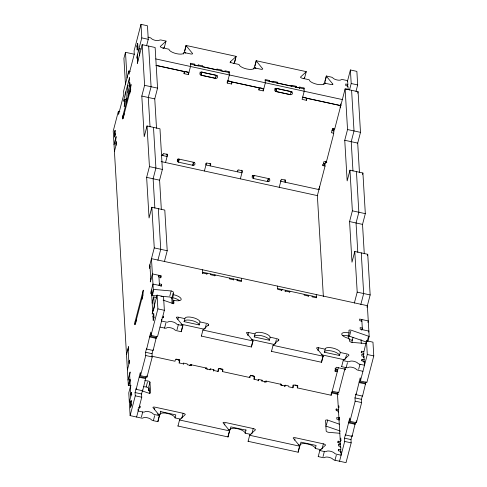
<?xml version="1.0" encoding="UTF-8"?>
<svg xmlns="http://www.w3.org/2000/svg" width="487" height="487" viewBox="0 0 487 487"><rect width="100%" height="100%" fill="white"/><g stroke="black" fill="none" stroke-linecap="round" stroke-linejoin="round"><path stroke-width="0.73" d="M340.437 451.899C341.028 450.84 340.918 443.785 340.163 447.291M134.388 54.246L125.488 52.31L123.911 58.349L125.445 84.093M119.814 111.59L118.371 111.28L113.221 131.082L128.331 385.345A2.222 0.779 14.6 0 0 128.945 385.448L131.1 385.637M130.285 71.315L128.848 71.005L123.613 91.142L123.801 94.393L118.566 114.53L118.371 111.28M146.569 45.815L148.261 39.313L147.458 25.762L140.98 24.35L134.083 50.867L134.278 54.118L129.043 74.255L128.848 71.005M114.329 133.481L115.115 130.461M136.957 46.49L137.681 43.343L136.932 46.326L137.182 50.058L137.912 47.251L137.718 43.428M115.316 133.846L114.573 136.987L115.303 134.181L115.072 130.273L114.323 133.255L114.53 136.865L114.5 136.305M137.157 49.881L137.943 46.855M126.577 99.817L124.422 99.348L123.899 101.363L123.801 99.738L129.56 77.585L129.134 81.226L129.341 84.744L129.865 82.735L129.962 84.361L127.868 92.414M114.031 144.633L116.125 136.573L115.693 140.213M140.98 24.35L141.784 37.901L136.896 56.693L136.993 58.318L137.517 56.309M126.297 98.453L124.203 106.513L124.629 102.873L124.422 99.348M115.906 143.738L116.43 141.723L116.527 143.348L114.433 151.408M137.73 59.828L137.297 63.468L142.186 44.676L155.14 47.495L157.557 88.141L154.763 98.885L156.51 128.239M123.114 117.014L122.59 119.029L122.493 117.404L131.052 84.513L130.619 88.147M123.162 117.842L130.668 88.975M161.337 209.538L159.596 180.178L162.384 169.439L159.973 128.793L147.019 125.969L144.225 136.707L141.808 96.061L144.602 85.322L142.186 44.676M162.926 48.645L164.35 47.342L166 41.085L161.447 40.092A2.222 0.779 14.6 0 0 159.444 40.196A4.444 1.558 14.6 0 1 155.438 40.391A4.444 1.558 14.6 0 1 151.299 38.418A2.222 0.779 14.6 0 0 149.235 37.432L147.932 37.152M164.369 261.677L167.218 250.732L164.801 210.086L151.847 207.267L149.052 218.006L146.642 177.359L149.436 166.615L147.019 125.969M183.636 54.014L184.025 52.505L190.502 53.917A2.222 0.779 14.6 0 0 192.615 53.57L186.144 45.705A2.222 0.779 14.6 0 1 186.04 45.455L236.128 56.364L234.557 62.409A2.222 0.779 14.6 0 1 234.478 62.622L233.535 63.487M186.04 45.455L184.47 51.494A2.222 0.779 14.6 0 0 184.573 51.744L185.784 53.223M184.835 50.739L186.144 45.705M190.502 66.488L188.396 74.602L184.074 73.659L184.603 71.644L155.925 65.398M165.525 162.536L167.619 154.482L163.303 153.539L162.78 155.554L162.707 154.336M194.258 65.611L194.63 64.174L190.314 63.237L190.49 66.549M197.965 65.964L198.227 64.96L202.543 65.897L202.592 66.713L216.989 69.848L216.94 69.032L221.256 69.976L221.305 70.792L224.903 71.571L224.854 70.761L229.17 71.699L229.353 75.01M126.504 354.646L128.598 346.586L128.172 350.226M151.847 207.267L154.263 247.913L149.375 266.706L149.472 268.331L149.996 266.322M135.337 322.692L134.814 324.707L134.716 323.082L143.269 290.185L142.843 293.825M135.38 323.52L142.886 294.653M177.938 160.515L178.388 158.786M202.282 66.908L202.543 65.897M177.925 161.556L178.4 159.742A1.668 1.552 -3.4 0 1 177.371 159.048M179.332 159.164L178.546 162.183L192.937 165.318A1.668 1.552 -3.4 0 0 194.952 164.162A1.668 1.552 -3.4 0 0 193.723 162.293L179.332 159.164A1.668 1.552 -3.4 0 0 177.317 160.32A1.668 1.552 -3.4 0 0 178.546 162.183L178.4 159.742M201.953 72.173L216.344 75.308L215.558 78.328L201.168 75.193L201.922 71.686M128.885 362.218L129.408 360.203L129.505 361.829L127.411 369.889M150.708 278.308L150.282 281.949L152.376 273.895L161.008 275.776L161.106 277.401L158.951 276.933M157.891 260.265L160.74 249.326L158.324 208.673M128.014 380.049L130.108 371.995L129.682 375.635M151.506 291.725L150.982 293.74L150.885 292.115L152.979 284.055L161.617 285.936L161.52 284.311L159.359 283.842L158.987 285.279M128.331 385.345L129.901 379.306A2.222 0.779 14.6 0 0 130.212 379.367M367.874 341.424L369.183 336.389L367.362 305.69L151.469 258.652L153.295 289.357L151.725 295.396A2.222 0.779 14.6 0 0 152.34 295.499L156.65 295.871M129.207 384.438L130.327 380.128M152.34 295.499L153.649 290.465M158.47 276.768L158.853 275.307L159.456 285.467M156.863 297.941L154.361 297.07A2.222 0.779 14.6 0 0 153.74 296.9L152.169 302.944A2.222 0.779 14.6 0 1 152.638 303.066M160.448 277.937L161.008 275.776M152.62 310.493L152.194 314.127L154.288 306.073M129.323 402.067L131.417 394.013L131.32 392.382L130.796 394.397L131.88 394.634M154.276 305.879L157.07 295.14L163.547 296.553L164.363 310.292L157.465 336.809L150.988 335.397L150.793 332.146L146.654 349.069L153.131 350.482L156.577 336.243M130.388 403.79L131.137 400.649L130.406 403.455L130.638 407.357L131.38 404.38L131.173 400.764M152.997 316.86L153.74 313.719L153.009 316.526L153.247 320.434L153.989 317.451L153.782 313.835M160.96 286.472L161.52 284.311M193.723 162.299L192.937 165.318L192.864 164.101M130.589 407.175L131.374 404.155M153.198 320.245L153.983 317.226M179.612 419.782L177.968 426.04L228.05 436.949L229.62 430.91L179.539 419.995A2.222 0.779 14.6 0 1 179.612 419.782L185.303 414.565A2.222 0.779 14.6 0 0 183.1 413.28L155.03 407.169A2.222 0.779 14.6 0 0 152.924 407.509L159.389 415.374A2.222 0.779 14.6 0 1 159.493 415.63L157.922 421.669L153.368 420.677A2.222 0.779 14.6 0 1 151.305 419.697A4.444 1.558 14.6 0 0 147.165 417.724A4.444 1.558 14.6 0 0 143.16 417.919A2.222 0.779 14.6 0 1 141.157 418.016L130.126 415.618L135.276 395.815L135.082 392.559L136.135 388.535L136.177 389.344L142.654 390.757L146.1 376.518M136.177 389.344L140.323 372.421L140.518 375.672L146.989 377.084L152.23 356.947L152.035 353.696L153.082 349.666M140.518 375.672L145.753 355.534L145.558 352.284L146.605 348.26L146.654 349.069M150.988 335.397L157.885 308.886L157.07 295.14M220.995 70.98L221.256 69.976M136.603 417.024L141.754 397.222L141.559 393.971L142.606 389.947L142.654 390.757M139.452 408.191L140.013 406.036L140.11 407.662L138.667 407.345M163.029 317.524L163.407 316.087L163.504 317.713L162.061 317.396M230.095 62.805L230.357 61.794L236.049 56.577A2.222 0.779 14.6 0 0 236.128 56.364M149.521 390.903A7.78 2.727 14.6 0 0 148.535 390.665L148.389 388.224A2.222 0.779 14.6 0 0 146.179 386.94L147.494 381.905M169.835 295.986L171.144 290.952L153.91 289.455A2.222 0.779 14.6 0 1 153.295 289.357M228.799 73.141L229.17 71.699M204.388 171.004L206.482 162.95L210.798 163.888L210.274 165.903L210.128 163.462M265.348 82.79L263.236 90.905L258.92 89.967L259.443 87.952L232.098 81.993L231.575 84.008L227.252 83.07L229.365 74.949M148.651 387.22L149.959 382.185A2.222 0.779 14.6 0 0 147.756 380.901L144.882 380.651M172.1 303.559L171.783 298.275L173.092 293.241M141.419 417.012L142.728 411.978A2.222 0.779 14.6 0 0 144.73 411.88A4.444 1.558 14.6 0 1 148.736 411.679A4.444 1.558 14.6 0 1 152.875 413.652A2.222 0.779 14.6 0 0 154.939 414.638L159.493 415.63M159.998 327.075L164.551 328.068L165.86 323.033M148.535 390.665L149.32 387.646L149.655 393.338M173.5 294.672A7.78 2.727 14.6 0 1 181.225 299.164A7.78 2.727 14.6 0 1 173.835 300.363L173.049 303.383L172.715 297.697L173.5 294.672L173.354 292.237A2.222 0.779 14.6 0 0 171.144 290.952M234.478 62.622L235.787 57.582M173.719 303.809L173.835 300.363M154.397 409.616L154.769 408.173M177.865 319.375L178.425 317.22L184.902 318.632A7.78 2.727 14.6 0 1 192.292 317.433A7.78 2.727 14.6 0 1 200.017 321.919L206.494 323.331A2.222 0.779 14.6 0 1 208.698 324.616L208.436 325.62M153.368 420.677L154.677 415.642M177.025 329.723L178.333 324.689A2.222 0.779 14.6 0 1 176.27 323.703A4.444 1.558 14.6 0 0 172.13 321.73A4.444 1.558 14.6 0 0 168.125 321.931A2.222 0.779 14.6 0 1 166.122 322.029L161.568 321.036L161.459 319.137M159.127 416.385L157.818 421.419A2.222 0.779 14.6 0 1 157.922 421.669M181.474 330.46L182.783 325.426L176.312 317.561A2.222 0.779 14.6 0 1 178.425 317.22M164.551 328.068A2.222 0.779 14.6 0 0 166.554 327.97A4.444 1.558 14.6 0 1 170.56 327.775A4.444 1.558 14.6 0 1 174.699 329.742A2.222 0.779 14.6 0 0 176.763 330.728L181.316 331.72L182.887 325.681A2.222 0.779 14.6 0 0 182.783 325.426M157.35 414.053L159.937 414.62L160.722 411.6A7.78 2.727 14.6 0 1 160.801 411.156M200.017 321.919L199.232 324.945L184.116 321.651L184.902 318.632M253.843 68.99L254.153 67.784L260.63 69.191A2.222 0.779 14.6 0 0 262.743 68.85L256.272 60.985A2.222 0.779 14.6 0 1 256.168 60.729L306.256 71.644L304.606 77.896L303.663 78.766M256.168 60.729L254.598 66.774A2.222 0.779 14.6 0 0 254.701 67.023L255.918 68.503M254.963 66.019L256.272 60.985M178.912 360.739L179.173 359.735L176.331 359.114M179.076 363.089L179.837 360.161L175.521 359.217L174.997 361.232L151.469 356.107M202.33 273.688L202.708 272.221L241.57 280.689M183.374 364.118L183.636 363.113L187.233 363.899L187.282 364.708L191.598 365.652L191.519 364.349M206.768 274.169L207.03 273.164L207.072 273.974L202.756 273.037L202.562 269.786M180.087 419.009L175.052 417.913L175.837 414.894L160.722 411.6M190.88 364.416L190.618 365.42A1.668 1.552 -3.4 0 1 190.052 365.183M214.682 275.898L214.944 274.887L214.992 275.703L210.676 274.759L210.627 273.95M240.365 178.845L242.465 170.785L238.143 169.847L237.619 171.862L237.546 170.639M278.564 340.9L278.826 339.896A2.222 0.779 14.6 0 0 276.622 338.611L270.145 337.199A7.78 2.727 14.6 0 0 262.42 332.706A7.78 2.727 14.6 0 0 255.03 333.905L248.553 332.499A2.222 0.779 14.6 0 0 246.446 332.84L252.911 340.705A2.222 0.779 14.6 0 1 253.015 340.961L251.444 347L201.356 336.085L202.933 330.046A2.222 0.779 14.6 0 1 203.006 329.833L208.698 324.616M269.098 81.919L269.469 80.483L265.153 79.539L265.33 82.851M181.791 418.315L183.1 413.28M205.106 328.652L206.232 324.342M277.012 83.642L277.389 82.206L273.073 81.262L273.116 82.078L269.518 81.292L269.469 80.483M254.171 175.466L253.386 178.486L267.777 181.621A1.668 1.552 -3.4 0 0 269.792 180.464A1.668 1.552 -3.4 0 0 268.568 178.601L254.171 175.466A1.668 1.552 -3.4 0 0 252.163 176.623A1.668 1.552 -3.4 0 0 253.386 178.486L253.24 176.05A1.668 1.552 -3.4 0 1 252.211 175.357M276.007 91.495L276.799 88.476L291.189 91.611L290.404 94.636L275.995 91.556A1.668 1.552 -3.4 0 1 274.765 89.693A1.668 1.552 -3.4 0 1 276.78 88.537L291.171 91.672A1.668 1.552 -3.4 0 1 292.401 93.534A1.668 1.552 -3.4 0 1 290.386 94.691L276.007 91.495L275.819 88.244M210 369.919L210.262 368.915L213.86 369.7L213.909 370.51L218.225 371.453L218.109 369.499M233.389 279.97L233.657 278.966L233.699 279.775L229.383 278.838L229.334 278.022M213.483 371.137L213.86 369.7M236.992 280.755L237.254 279.751L237.303 280.561L241.619 281.504L241.424 278.247M291.409 86.777L291.78 85.341L296.096 86.284L296.145 87.094L299.742 87.879L299.7 87.063L304.016 88.007L304.192 91.319M217.939 371.557L218.7 368.622L223.016 369.566L222.492 371.581L249.837 377.535L250.367 375.526L254.683 376.463L253.922 379.391M268.562 178.601L267.777 181.621L267.661 179.673M295.725 87.721L296.096 86.284M299.322 88.506L299.7 87.063M303.754 89.011L304.016 88.007M279.228 187.312L281.322 179.253L285.638 180.196L285.114 182.205L284.974 179.77M304.211 91.258L302.098 99.372L306.414 100.316L306.938 98.301L340.76 105.667L340.65 103.841M224.525 424.889L224.897 423.453M247.767 335.519L248.553 332.499M229.255 431.665L227.946 436.699A2.222 0.779 14.6 0 1 228.05 436.949M251.602 345.74L252.911 340.705M228.123 429.473L230.065 429.899L230.85 426.88L245.965 430.173L245.18 433.193L250.933 434.447M270.145 337.199L269.36 340.218L254.244 336.931L255.03 333.905M323.892 84.568L324.287 83.058L330.764 84.47A2.222 0.779 14.6 0 0 332.871 84.129M347.28 86.607L347.846 84.446L347.621 80.653L343.067 79.661A2.222 0.779 14.6 0 0 341.064 79.758A4.444 1.558 14.6 0 1 337.053 79.959A4.444 1.558 14.6 0 1 332.919 77.987A2.222 0.779 14.6 0 0 330.85 77.001L326.296 76.009L324.726 82.053A2.222 0.779 14.6 0 0 324.829 82.303L325.639 83.289M325.091 81.299L326.406 76.264A2.222 0.779 14.6 0 1 326.296 76.009M258.104 380.858L258.475 379.422L262.073 380.201L262.122 381.017L266.438 381.954L266.389 381.144L280.786 384.28A1.668 1.552 -3.4 0 1 282.04 385.564M281.608 290.477L281.87 289.467L281.918 290.282L277.602 289.339L277.407 286.088M261.811 381.211L262.073 380.201M285.096 291.689L285.467 290.252L285.516 291.068L289.832 292.005L289.783 291.196L289.522 292.2M340.79 449.775L338.635 449.306L338.727 450.932L340.888 451.406L341.113 455.199L336.56 454.207A2.222 0.779 14.6 0 1 334.49 453.22A4.444 1.558 14.6 0 0 330.356 451.248A4.444 1.558 14.6 0 0 326.351 451.449A2.222 0.779 14.6 0 1 324.348 451.546L319.795 450.554A2.222 0.779 14.6 0 1 319.868 450.341L325.559 445.124A2.222 0.779 14.6 0 0 323.356 443.84L295.286 437.728A2.222 0.779 14.6 0 0 293.18 438.069L299.651 445.934A2.222 0.779 14.6 0 1 299.755 446.189L298.178 452.228L248.096 441.313L249.74 435.061L255.432 429.844A2.222 0.779 14.6 0 0 253.228 428.56L225.158 422.448A2.222 0.779 14.6 0 0 223.052 422.789L229.517 430.654A2.222 0.779 14.6 0 1 229.62 430.91M362.937 371.289L358.383 370.297A2.222 0.779 14.6 0 1 356.314 369.31A4.444 1.558 14.6 0 0 352.18 367.338A4.444 1.558 14.6 0 0 348.175 367.539A2.222 0.779 14.6 0 1 346.172 367.636L341.618 366.644L343.189 360.605A2.222 0.779 14.6 0 1 343.262 360.392L348.954 355.175A2.222 0.779 14.6 0 0 346.75 353.891L340.273 352.478A7.78 2.727 14.6 0 0 332.548 347.986A7.78 2.727 14.6 0 0 325.158 349.185L318.681 347.773A2.222 0.779 14.6 0 0 316.574 348.12L323.039 355.985A2.222 0.779 14.6 0 1 323.143 356.234L321.572 362.279L271.49 351.364L273.061 345.326A2.222 0.779 14.6 0 1 273.134 345.113L278.826 339.896M251.919 433.594L253.228 428.56M275.234 343.932L276.36 339.616M323.368 296.607L317.366 195.616L325.048 166.085L322.893 165.61L323.94 161.587L326.82 162.214M332.329 130.766L332.901 128.574M324.525 165.111L324.902 163.644L323.465 163.328M333.431 130.863L333.985 128.72L333.656 133.986L326.15 162.853L326.053 161.227M325.876 161.897L325.529 163.242L325.432 161.617M359.449 172.453L357.702 143.099L360.496 132.354L358.079 91.708L345.125 88.884L334.654 129.165L332.493 128.69L331.446 132.72L333.607 133.188M347.414 81.439L350.397 69.976L356.874 71.382L357.677 84.933L355.985 91.44M349.508 90.028L351.2 83.52L350.397 69.976M364.276 253.751L362.529 224.391L365.323 213.653L362.912 173.007L349.958 170.182L347.164 180.921L344.747 140.274L347.541 129.536L345.125 88.884M357.702 93.157L358.079 91.708M284.731 386.66L285.102 385.217L288.7 386.002L288.748 386.818L293.064 387.755L292.912 385.156M308.234 296.279L308.496 295.268L308.545 296.084L304.229 295.14L304.18 294.331M292.778 387.859L293.539 384.931L297.861 385.868L297.338 387.883L331.16 395.255L338.319 367.734M366.961 307.236L370.157 294.945L367.74 254.299L354.786 251.475L351.991 262.219L349.581 221.567L352.369 210.828L349.958 170.182M362.535 174.437L362.912 173.007M294.653 440.169L295.025 438.732M317.932 350.652L318.681 347.773M298.263 451.254L299.383 446.938M321.73 361.019L323.039 355.985M298.251 444.753L300.193 445.179L300.978 442.159L316.093 445.447L315.308 448.472L321.067 449.726M340.273 352.478L339.488 355.498L324.372 352.204L325.158 349.185M334.965 368.848L337.126 369.323L337.272 371.758L335.111 371.289L336.158 367.259L345.514 369.298M336.742 370.79L337.126 369.323M354.353 303.072L357.202 292.127L354.786 251.475M367.368 255.73L367.74 254.299M348.485 338.982L348.302 335.951L349.088 332.925L348.948 330.49A2.222 0.779 14.6 0 1 351.054 330.149L368.568 336.219A2.222 0.779 14.6 0 0 369.183 336.389M326.351 425.133L327.666 420.098L339.542 424.22M347.974 336.091A2.222 0.779 14.6 0 1 349.483 336.188L350.792 331.154M339.542 461.238L344.693 441.435L344.498 438.184L345.545 434.154L345.593 434.97L352.071 436.382L352.022 435.567L350.975 439.597L351.17 442.847L346.02 462.65L334.989 460.245A2.222 0.779 14.6 0 1 332.919 459.259A4.444 1.558 14.6 0 0 328.786 457.293A4.444 1.558 14.6 0 0 324.78 457.488A2.222 0.779 14.6 0 1 322.778 457.585L318.224 456.593L319.868 450.341M322.047 448.874L323.356 443.84M345.362 359.211L346.488 354.895M337.491 394.227L337.789 392.072M337.442 394.409L338.015 392.212L337.588 395.852L338.301 407.844L338.824 405.829L338.922 407.455L337.966 411.119M360.83 304.478L363.679 293.533L361.263 252.887M344.796 369.14L338.684 392.638L332.207 391.225M353.063 337.339L352.302 340.279L349.423 339.652M345.545 367.259L344.845 369.943L344.784 368.86M352.004 342.422L352.253 339.451M323.039 456.581L324.348 451.546M346.172 367.636L347.481 362.602M335.975 410.005L336.237 409.001L338.398 409.47M361.409 320.982L361.792 319.521L362.395 329.681M338.234 412.099L338.495 411.095L336.334 410.626L336.237 409.001M338.343 420.165L338.903 418.004L338.495 411.095M361.738 330.21L362.298 328.055L360.137 327.587L360.234 329.212L368.872 331.093L368.61 332.097M338.952 419.812L339.524 417.615L339.098 421.255L340.212 440.023L341.29 440.26M367.874 322.443L368.269 320.927L359.631 319.046L359.729 320.677L361.89 321.146M337.777 442.616L338.148 441.179L340.31 441.648M361.171 352.667L361.543 351.23L363.704 351.699M340.212 440.023L340.736 438.008L340.833 439.633L339.877 443.298M334.989 460.245L336.298 455.211M358.645 369.292L359.954 364.258A2.222 0.779 14.6 0 1 357.884 363.272A4.444 1.558 14.6 0 0 353.751 361.299A4.444 1.558 14.6 0 0 349.745 361.494A2.222 0.779 14.6 0 1 347.742 361.598L343.189 360.605M365.987 381.869L362.547 396.108L356.07 394.695L360.21 377.772L360.404 381.023L366.881 382.435L373.779 355.918L372.963 342.172L366.486 340.76L363.752 352.509M338.258 450.749L338.635 449.306M361.652 360.794L362.024 359.357L364.185 359.826L363.716 361.64M340.145 444.284L340.407 443.273L338.246 442.805L338.148 441.179M363.539 354.329L363.801 353.325L361.64 352.856L361.543 351.23M367.259 341.253L368.568 336.219M340.121 446.202L340.407 443.273M363.326 356.971L363.801 353.325M363.637 357.781L363.984 356.441L361.823 355.973L361.725 354.347L363.886 354.816M340.626 452.411L340.888 451.406M364.02 362.462L364.282 361.451L362.121 360.983L362.024 359.357M345.593 434.97L349.739 418.047L349.928 421.298L356.405 422.71L361.646 402.572L361.451 399.322L362.322 395.961M349.928 421.298L355.169 401.16L354.974 397.909L356.021 393.88L356.07 394.695M360.404 381.023L367.301 354.506L366.486 340.76M352.071 436.382L355.516 422.144M160.96 296.242L169.573 296.991A2.222 0.779 14.6 0 1 171.783 298.275M366.145 343.585L351.778 342.343A2.222 0.779 14.6 0 1 349.575 341.058L349.429 338.617A7.78 2.727 14.6 0 1 341.704 334.125A7.78 2.727 14.6 0 1 349.088 332.925M143.312 386.696L146.179 386.94M339.877 433.29L328.39 432.292A2.222 0.779 14.6 0 1 326.18 431.007L325.553 420.439A2.222 0.779 14.6 0 1 327.666 420.098M141.784 37.901L148.261 39.313M351.2 83.52L357.677 84.933M347.846 84.446L345.685 83.977L345.782 85.602L347.937 86.071L348.144 89.462L345.983 88.993M141.169 49.053L139.008 48.578L139.41 55.354M190.344 64.107L229.207 72.575M265.19 80.41L304.046 88.877M155.73 58.909L342.714 99.646M184.652 71.376L188.25 72.161L188.396 74.602M227.831 80.787L230.71 81.414M260.216 87.843L261.653 88.153M302.671 97.09L306.268 97.875L306.414 100.316M156.29 65.416L188.932 72.526M227.794 80.994L263.777 88.835M302.634 97.297L340.955 105.649M144.602 85.322L157.557 88.141M347.541 129.536L360.496 132.354M129.627 86.108L127.466 85.639L128.075 95.939M332.018 130.437L334.179 130.906M141.808 96.061L154.763 98.885M344.747 140.274L357.702 143.099M161.307 155.237L167.096 156.497L166.944 153.892M319.119 189.62L280.798 181.267L280.749 180.458M161.106 161.574L317.731 195.695M149.436 166.615L162.384 169.439M352.369 210.828L365.323 213.653M146.642 177.359L159.596 180.178M349.581 221.567L362.529 224.391M154.263 247.913L167.218 250.732M357.202 292.127L370.157 294.945M277.553 288.529L316.41 296.997M157.885 308.886L164.363 310.292M367.301 354.506L373.779 355.918M181.067 324.178L204.217 329.218M251.195 339.457L274.345 344.498M321.323 354.731L344.473 359.777M178.333 324.689L182.887 325.681M202.933 330.046L253.015 340.961M273.061 345.326L323.143 356.234M359.954 364.258L364.507 365.25L364.282 361.451M149.746 336.176L156.224 337.588M359.163 381.796L365.64 383.208M149.795 336.986L156.272 338.398M359.211 382.612L365.688 384.024M331.684 392.157L337.442 393.411M145.558 352.284L152.035 353.696M354.974 397.909L361.451 399.322M218.724 368.349L222.437 369.158M250.342 375.24L254.013 376.037L254.208 379.294L258.524 380.231L258.475 379.422M295 384.967L296.419 385.278M331.197 392.857L338.288 394.403M207.2 369.256A1.668 1.552 -3.4 0 0 205.94 367.971L191.549 364.836A1.668 1.552 -3.4 0 0 189.796 365.463M145.753 355.534L152.23 356.947M355.169 401.16L361.646 402.572M338.903 418.004L336.742 417.536L336.84 419.161L339.719 419.788M139.276 376.451L145.753 377.863M348.686 422.077L355.163 423.483M139.325 377.261L145.802 378.673M348.735 422.886L355.212 424.299M135.082 392.559L141.559 393.971M344.498 438.184L350.975 439.597M135.276 395.815L141.754 397.222M344.693 441.435L351.17 442.847M340.492 444.765L338.337 444.296L338.428 445.922L340.59 446.39M142.728 411.978L138.174 410.985L138.065 409.086M299.755 446.189L249.667 435.275A2.222 0.779 14.6 0 1 249.74 435.061M349.483 336.188L366.37 342.044M163.115 300.108L171.868 303.145A2.222 0.779 14.6 0 0 173.981 302.804M340.474 431.129L326.089 426.137A2.222 0.779 14.6 0 0 325.7 426.064M142.222 390.927L148.48 393.094A2.222 0.779 14.6 0 0 150.586 392.753L149.959 382.185M326.406 76.264L332.871 84.129M351.602 90.296L354.019 130.942L351.224 141.687L352.972 171.04M356.435 171.594L358.846 212.241L356.052 222.979L357.799 252.339M363.984 356.441L364.185 359.826M361.056 339.597L361.275 343.353M340.176 106.598L340.236 107.682M356.289 420.756L356.405 422.71M324.902 163.644L325.048 166.085M322.82 164.393L322.893 165.61M335.038 370.071L335.111 371.289M319.399 186.478L319.466 187.562M318.869 188.359L318.942 189.577M331.087 394.032L331.16 395.255M316.27 294.556L316.459 297.807L312.143 296.869L312.094 296.053M291.78 85.341L291.829 86.156L277.438 83.015L277.389 82.206M297.192 385.448L297.338 387.883M285.102 385.217L285.151 386.033L280.835 385.089L280.755 383.793M263.09 88.47L263.236 90.905M258.847 88.744L258.92 89.967M265.488 382.216L265.464 381.723A1.668 1.552 -3.4 0 1 264.891 381.491M241.783 170.2L241.936 172.8L205.958 164.965L205.861 163.334M249.77 376.317L249.837 377.535M231.428 81.566L231.575 84.008M227.185 81.846L227.252 83.07M215.485 77.025L215.558 78.328M222.346 369.14L222.492 371.581M200.973 71.942L201.168 75.193M198.227 64.96L198.276 65.769L194.678 64.99L194.63 64.174M210.262 368.915L210.311 369.73L205.989 368.787L205.94 367.971M184.007 72.441L184.074 73.659M183.636 363.113L183.684 363.929L179.362 362.985L179.173 359.735M148.663 46.082L151.08 86.735L148.285 97.473L150.033 126.827M153.496 127.381L155.913 168.027L153.119 178.766L154.86 208.126M153.74 296.9L154.336 306.889L153.289 310.913L153.241 310.103M137.437 54.623L137.839 61.399M149.899 264.697L150.806 279.934M151.408 290.1L152.717 312.118M130.522 86.54L130.717 89.778L129.67 93.802L129.621 92.993M142.74 292.218L142.941 295.451L141.894 299.481L141.845 298.665M146.916 375.787L146.989 377.084M125.488 52.31L127.016 78.054M125.896 91.684L126.504 101.978M124.209 113.8L123.211 118.639L123.016 115.401M136.433 319.478L135.429 324.318L135.234 321.079M115.602 138.588L116.003 145.363M128.075 348.601L128.982 363.844M129.585 374.01L130.893 396.022M130.126 415.618L128.775 392.893L130.352 386.855A2.222 0.779 14.6 0 1 130.814 386.97M177.968 426.04A2.222 0.779 14.6 0 1 178.041 425.827M318.224 456.593A2.222 0.779 14.6 0 1 318.297 456.38M298.074 451.979A2.222 0.779 14.6 0 1 298.178 452.228M248.096 441.313A2.222 0.779 14.6 0 1 248.169 441.1M159.937 414.62A7.78 2.727 14.6 0 1 167.327 413.42A7.78 2.727 14.6 0 1 175.052 417.913M230.065 429.899A7.78 2.727 14.6 0 1 237.455 428.7A7.78 2.727 14.6 0 1 245.18 433.193M245.832 429.68A7.78 2.727 14.6 0 1 245.965 430.173M300.193 445.179A7.78 2.727 14.6 0 1 307.583 443.98A7.78 2.727 14.6 0 1 315.308 448.472M264.38 382.301A1.668 1.552 -3.4 0 1 266.389 381.144M251.341 346.75A2.222 0.779 14.6 0 1 251.444 347M201.356 336.085A2.222 0.779 14.6 0 1 201.435 335.872M181.213 331.47A2.222 0.779 14.6 0 1 181.316 331.72M341.618 366.644A2.222 0.779 14.6 0 1 341.691 366.431M321.469 362.024A2.222 0.779 14.6 0 1 321.572 362.279M271.49 351.364A2.222 0.779 14.6 0 1 271.563 351.151M184.116 321.651A7.78 2.727 14.6 0 1 191.507 320.452A7.78 2.727 14.6 0 1 199.232 324.945M254.244 336.931A7.78 2.727 14.6 0 1 261.635 335.732A7.78 2.727 14.6 0 1 269.36 340.218M324.372 352.204A7.78 2.727 14.6 0 1 331.763 351.005A7.78 2.727 14.6 0 1 339.488 355.498M342.799 335.659A7.78 2.727 14.6 0 1 348.302 335.951M172.715 297.697A7.78 2.727 14.6 0 1 179.119 300.363M194.544 162.25A1.668 1.552 -3.4 0 1 192.791 162.877M304.685 77.683A2.222 0.779 14.6 0 1 304.606 77.896M306.256 71.644A2.222 0.779 14.6 0 1 306.183 71.857L300.491 77.074A2.222 0.779 14.6 0 0 302.695 78.358L309.172 79.771A7.78 2.727 14.6 0 0 316.897 84.257A7.78 2.727 14.6 0 0 324.287 83.058M164.429 47.129A2.222 0.779 14.6 0 1 164.35 47.342M166 41.085A2.222 0.779 14.6 0 1 165.921 41.298L160.229 46.515A2.222 0.779 14.6 0 0 162.439 47.799L168.916 49.211A7.78 2.727 14.6 0 0 176.641 53.704A7.78 2.727 14.6 0 0 184.025 52.505M230.357 61.794A2.222 0.779 14.6 0 0 232.567 63.079L239.044 64.491A7.78 2.727 14.6 0 0 246.769 68.984A7.78 2.727 14.6 0 0 254.153 67.784M206.768 367.928A1.668 1.552 -3.4 0 1 205.636 368.58M281.608 384.237A1.668 1.552 -3.4 0 1 280.475 384.882M201.009 72.813A1.668 1.552 -3.4 0 1 199.98 72.125M217.153 75.321A1.668 1.552 -3.4 0 1 216.021 75.972M275.849 89.121A1.668 1.552 -3.4 0 1 274.82 88.427M291.999 91.629A1.668 1.552 -3.4 0 1 290.867 92.28M269.39 178.559A1.668 1.552 -3.4 0 1 268.258 179.21M216.331 75.369L201.941 72.234A1.668 1.552 -3.4 0 0 199.926 73.391A1.668 1.552 -3.4 0 0 201.149 75.254L215.546 78.389A1.668 1.552 -3.4 0 0 217.555 77.232A1.668 1.552 -3.4 0 0 216.331 75.369"/></g></svg>
